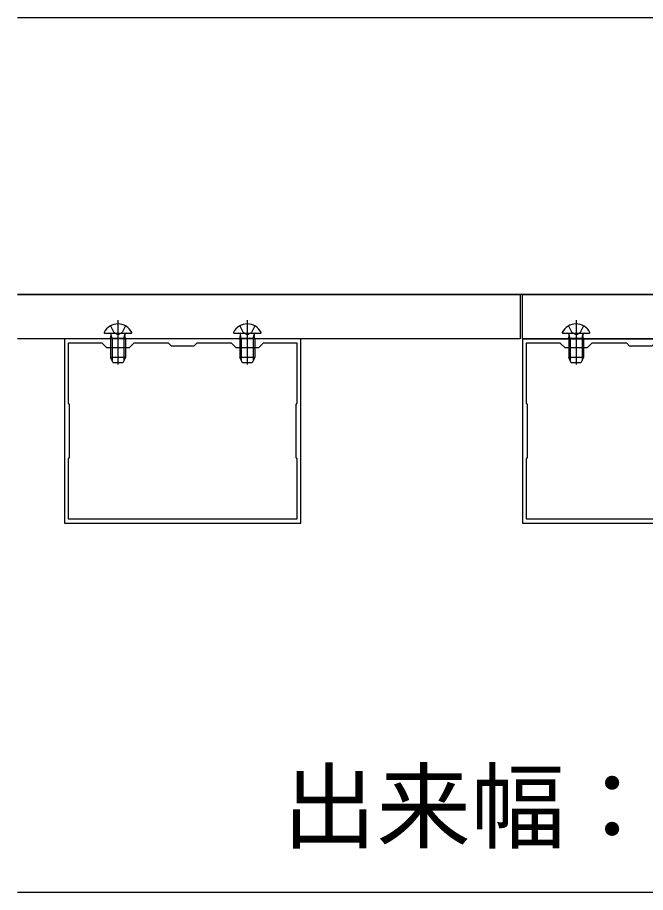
# Model space of a CAD drawing. Units: millimetres, scale not verified. Extents: x -1312 to 1312, y -1956 to 1944.
# Drawn here: x 834.8 to 1004.8, y -3.1 to 233.9 of the extents above; entities that cross this region are included whole.
import ezdxf
from ezdxf.enums import TextEntityAlignment as Align

# ---------------------------------------------------------------- set-up
doc = ezdxf.new("R2010")
doc.units = ezdxf.units.MM
doc.header["$LTSCALE"] = 10
for name, color, linetype in [('0-2_YKK_11', 7, 'Continuous'), ('0-3_YKK_12', 2, 'Continuous'), ('0-4_YKK_13', 4, 'Continuous'), ('0-5_YKK_D', 6, 'Continuous')]:
    doc.layers.add(name, color=color, linetype=linetype)
doc.styles.add('ＭＳ ゴシック', font='')
doc.styles.get('ＭＳ ゴシック').set_extended_font_data('MS Gothic')

msp = doc.modelspace()

# ---------------------------------------------------------------- linework, layer by layer
at = {"layer": '0-2_YKK_11'}
for points in [[(847.5, 96.87), (911.5, 96.87), (911.5, 146.87), (847.5, 146.87)], [(848.5, 98.07), (910.5, 98.07), (910.5, 114.37), (910.2, 114.67), (910.2, 129.07), (910.5, 129.37), (910.5, 145.67), (901.3, 145.67), (900, 144.37), (894, 144.37), (892.7, 145.67), (883.3, 145.67), (882.5, 144.87), (876.5, 144.87), (875.7, 145.67), (866.3, 145.67), (865, 144.37), (859, 144.37), (857.7, 145.67), (848.5, 145.67), (848.5, 129.37), (848.8, 129.07), (848.8, 114.67), (848.5, 114.37)], [(971.5, 96.87), (1035.5, 96.87), (1035.5, 146.87), (971.5, 146.87)], [(972.5, 98.07), (1034.5, 98.07), (1034.5, 114.37), (1034.2, 114.67), (1034.2, 129.07), (1034.5, 129.37), (1034.5, 145.67), (1025.3, 145.67), (1024, 144.37), (1018, 144.37), (1016.7, 145.67), (1007.3, 145.67), (1006.5, 144.87), (1000.5, 144.87), (999.7, 145.67), (990.3, 145.67), (989, 144.37), (983, 144.37), (981.7, 145.67), (972.5, 145.67), (972.5, 129.37), (972.8, 129.07), (972.8, 114.67), (972.5, 114.37)]]:
    msp.add_lwpolyline(points, close=True, dxfattribs=at)
at = {"layer": '0-3_YKK_12'}
for p, q in [((834.8, 158.87), (970.9, 158.87)), ((971.5, 146.87), (1114.5, 146.87))]:
    msp.add_line(p, q, dxfattribs=at)
for points in [[(834.8, 233.87), (1023.5, 233.87), (1023.5, 158.87), (834.8, 158.87)], [(970.9, 158.87), (970.9, 146.87), (834.8, 146.87)], [(971.5, 146.87), (971.5, 158.87), (1102.5, 158.87)]]:
    msp.add_lwpolyline(points, dxfattribs=at)
at = {"layer": '0-4_YKK_13'}
for p, q in [((862, 151.87), (862, 139.88)), ((897, 151.87), (897, 139.88)), ((986, 151.87), (986, 139.88)), ((859.95, 150.34), (860.85, 148.52)), ((864.05, 150.34), (863.14, 148.52)), ((894.95, 150.34), (895.85, 148.52)), ((899.05, 150.34), (898.14, 148.52)), ((983.95, 150.34), (984.85, 148.52)), ((988.05, 150.34), (987.14, 148.52)), ((858.4, 148.37), (865.6, 148.37)), ((860, 146.97), (860.14, 147.78)), ((864, 146.97), (860, 146.97)), ((860.38, 146.97), (860.14, 147.99)), ((862, 147.91), (860.85, 148.52)), ((862, 147.91), (863.14, 148.52)), ((863.62, 146.97), (863.86, 147.99)), ((864, 146.97), (863.86, 147.78)), ((893.4, 148.37), (900.6, 148.37)), ((895, 146.97), (895.14, 147.78)), ((899, 146.97), (895, 146.97)), ((895.38, 146.97), (895.14, 147.99)), ((897, 147.91), (895.85, 148.52)), ((897, 147.91), (898.14, 148.52)), ((898.62, 146.97), (898.86, 147.99)), ((899, 146.97), (898.86, 147.78)), ((982.4, 148.37), (989.6, 148.37)), ((984, 146.97), (984.14, 147.78)), ((988, 146.97), (984, 146.97)), ((984.38, 146.97), (984.14, 147.99)), ((986, 147.91), (984.85, 148.52)), ((986, 147.91), (987.14, 148.52)), ((987.62, 146.97), (987.86, 147.99)), ((988, 146.97), (987.86, 147.78)), ((860.7, 140.37), (860, 141.77)), ((864, 141.77), (860, 141.77)), ((863.3, 140.37), (860.7, 140.37)), ((864, 141.77), (863.3, 140.37)), ((895.7, 140.37), (895, 141.77)), ((899, 141.77), (895, 141.77)), ((898.3, 140.37), (895.7, 140.37)), ((899, 141.77), (898.3, 140.37)), ((984.7, 140.37), (984, 141.77)), ((988, 141.77), (984, 141.77)), ((987.3, 140.37), (984.7, 140.37)), ((988, 141.77), (987.3, 140.37))]:
    msp.add_line(p, q, dxfattribs=at)
for points in [[(860, 146.97), (860, 144.37), (860, 141.77)], [(860.38, 146.97), (860.38, 144.37), (860.38, 141.01)], [(863.62, 146.97), (863.62, 144.37), (863.62, 141.01)], [(864, 146.97), (864, 144.37), (864, 141.77)], [(895, 146.97), (895, 144.37), (895, 141.77)], [(895.38, 146.97), (895.38, 144.37), (895.38, 141.01)], [(898.62, 146.97), (898.62, 144.37), (898.62, 141.01)], [(899, 146.97), (899, 144.37), (899, 141.77)], [(984, 146.97), (984, 144.37), (984, 141.77)], [(984.38, 146.97), (984.38, 144.37), (984.38, 141.01)], [(987.62, 146.97), (987.62, 144.37), (987.62, 141.01)], [(988, 146.97), (988, 144.37), (988, 141.77)]]:
    msp.add_lwpolyline(points, dxfattribs=at)
for centre, radius, start, end in [((862, 146.67), 4.2, 27.281, 152.7191), ((897, 146.67), 4.2, 27.281, 152.7191), ((986, 146.67), 4.2, 27.281, 152.7191), ((858.4, 148.53), 0.154, 152.7191, 270), ((859.65, 147.87), 0.5, 349.9091, 90), ((864.35, 147.87), 0.5, 90, 190.091), ((865.6, 148.53), 0.154, 270, 27.281), ((893.4, 148.53), 0.154, 152.7191, 270), ((894.65, 147.87), 0.5, 349.9091, 90), ((899.35, 147.87), 0.5, 90, 190.091), ((900.6, 148.53), 0.154, 270, 27.281), ((982.4, 148.53), 0.154, 152.7191, 270), ((983.65, 147.87), 0.5, 349.9091, 90), ((988.35, 147.87), 0.5, 90, 190.091), ((989.6, 148.53), 0.154, 270, 27.281)]:
    msp.add_arc(centre, radius, start, end, dxfattribs=at)
at = {"layer": '0-5_YKK_D'}
msp.add_line((1139.25, -3.13), (834.8, -3.13), dxfattribs=at)

# ---------------------------------------------------------------- texts
at = {"layer": '0-5_YKK_D', "style": 'ＭＳ ゴシック'}
msp.add_text('出来幅：W', height=18.7, dxfattribs=at).set_placement((906.47, 5.2), align=Align.BOTTOM_LEFT)

doc.saveas('drawing.dxf')
